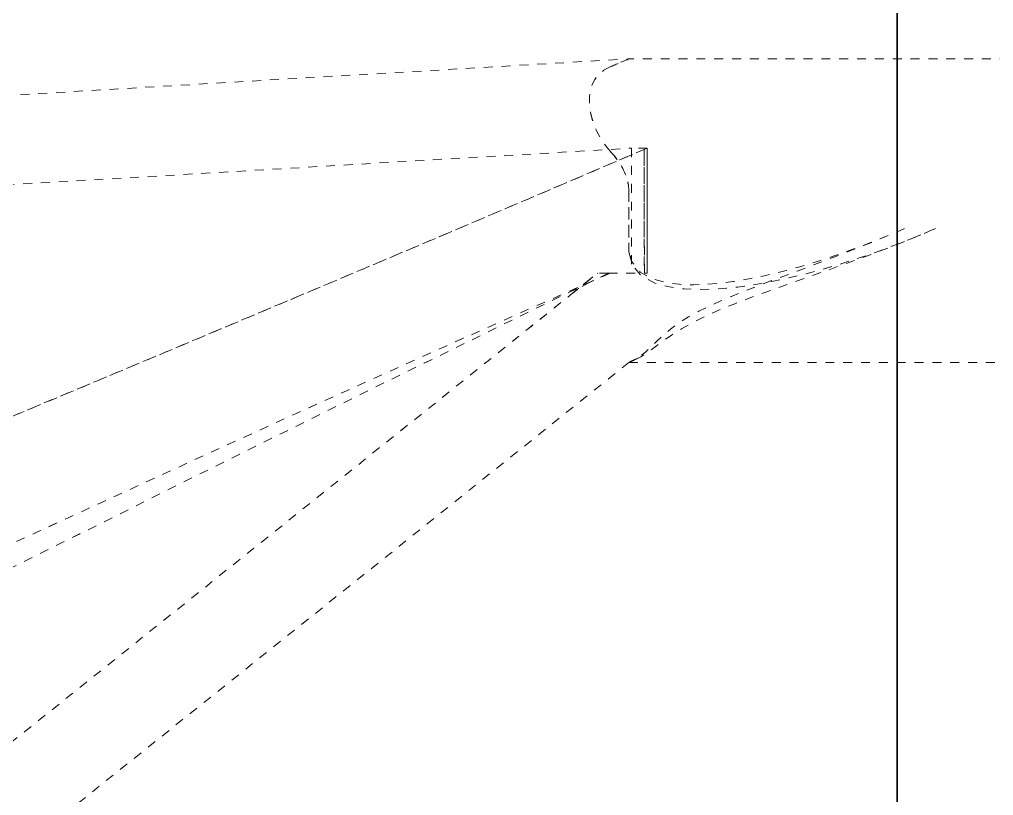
# Model space of a CAD drawing. Header units: millimetres. Extents: x -116965 to 323937, y 291661 to 566926.
# Drawn here: x -19346.23 to -19335.32, y 302520.99 to 302529.69 of the extents above; entities that cross this region are included whole.
import ezdxf

# ---------------------------------------------------------------- set-up
doc = ezdxf.new("R2010")
doc.units = ezdxf.units.MM
doc.linetypes.add('DASHED', pattern=[0.75, 0.5, -0.25])
doc.layers.add('Hidden Edges(Schneider)', color=7, linetype='DASHED', lineweight=18)
doc.layers.add('Sketch Geometry(Schneider)', color=7, linetype='Continuous', lineweight=35)

msp = doc.modelspace()

# ---------------------------------------------------------------- linework, layer by layer
at = {"layer": 'Hidden Edges(Schneider)', "ltscale": 0.070288}
for p, q in [((-19356.402811, 302528.244478), (-19339.402811, 302529.244478)), ((-19356.373424, 302527.244478), (-19339.373425, 302528.244478))]:
    msp.add_line(p, q, dxfattribs=at)
at = {"layer": 'Hidden Edges(Schneider)'}
for p, q in [((-19339.40285, 302529.244478), (-19339.402866, 302529.244478)), ((-19339.23142, 302528.230024), (-19339.231401, 302528.230033)), ((-19339.197906, 302528.244478), (-19339.197932, 302528.244478)), ((-19339.197927, 302528.244469), (-19339.197906, 302528.244478)), ((-19339.197906, 302528.244478), (-19339.197889, 302528.244478)), ((-19339.197904, 302528.244472), (-19339.197889, 302528.244478)), ((-19335.967475, 302527.344472), (-19335.96746, 302527.344478)), ((-19335.967475, 302527.344472), (-19335.96746, 302527.344478)), ((-19336.003562, 302527.328829), (-19336.003331, 302527.328929)), ((-19336.003537, 302527.328828), (-19336.003307, 302527.328928)), ((-19336.003466, 302527.328825), (-19336.003235, 302527.328925)), ((-19336.003304, 302527.328922), (-19336.003291, 302527.328927)), ((-19339.197931, 302526.844478), (-19339.197907, 302526.844478)), ((-19339.197906, 302526.844478), (-19339.197889, 302526.844478)), ((-19339.402866, 302525.844478), (-19339.40285, 302525.844478)), ((-19339.337742, 302525.876129), (-19339.337722, 302525.87614)), ((-19339.324229, 302525.879212), (-19339.32421, 302525.879221)), ((-19339.32199, 302525.880175), (-19339.321977, 302525.880182))]:
    msp.add_line(p, q, dxfattribs=at)
at = {"layer": 'Hidden Edges(Schneider)', "ltscale": 0.031577}
for p, q in [((-19339.40285, 302529.244478), (-19339.402826, 302529.244478)), ((-19339.402826, 302525.844478), (-19339.40285, 302525.844478))]:
    msp.add_line(p, q, dxfattribs=at)
at = {"layer": 'Hidden Edges(Schneider)', "ltscale": 0.131234}
msp.add_line((-19339.402826, 302529.244478), (-19339.402796, 302529.244478), dxfattribs=at)
at = {"layer": 'Hidden Edges(Schneider)', "ltscale": 0.078662}
for p, q in [((-19320.347504, 302529.244478), (-19339.402796, 302529.244478)), ((-19339.402796, 302525.844478), (-19320.347504, 302525.844478))]:
    msp.add_line(p, q, dxfattribs=at)
at = {"layer": 'Hidden Edges(Schneider)', "ltscale": 0.053641}
msp.add_line((-19339.197931, 302528.244478), (-19339.373489, 302528.244478), dxfattribs=at)
at = {"layer": 'Hidden Edges(Schneider)', "ltscale": 0.005687}
for p, q in [((-19339.373424, 302528.244478), (-19339.373424, 302526.844478)), ((-19339.198004, 302528.244478), (-19339.198004, 302526.844478)), ((-19339.197988, 302526.844478), (-19339.197988, 302528.244478)), ((-19339.197963, 302526.844478), (-19339.197963, 302528.244478)), ((-19339.197947, 302528.244478), (-19339.197947, 302526.844478)), ((-19339.197931, 302528.244478), (-19339.197931, 302526.844478)), ((-19339.197907, 302528.244478), (-19339.197907, 302526.844478)), ((-19339.19789, 302526.844478), (-19339.19789, 302528.244478))]:
    msp.add_line(p, q, dxfattribs=at)
at = {"layer": 'Hidden Edges(Schneider)', "ltscale": 5.07739e-05}
msp.add_line((-19339.231426, 302528.230033), (-19339.197931, 302528.244478), dxfattribs=at)
at = {"layer": 'Hidden Edges(Schneider)', "ltscale": 4.97122e-05}
for p, q in [((-19339.231246, 302528.230134), (-19339.197987, 302528.244478)), ((-19339.231221, 302528.230134), (-19339.197962, 302528.244478))]:
    msp.add_line(p, q, dxfattribs=at)
at = {"layer": 'Hidden Edges(Schneider)', "ltscale": 0.002486}
for p, q in [((-19339.402872, 302527.744478), (-19339.402872, 302527.118844)), ((-19339.402811, 302527.744478), (-19339.402811, 302527.118844)), ((-19339.402794, 302527.744478), (-19339.402794, 302527.118844)), ((-19339.402767, 302527.744478), (-19339.402767, 302527.118844))]:
    msp.add_line(p, q, dxfattribs=at)
at = {"layer": 'Hidden Edges(Schneider)', "ltscale": 0.00263}
for p, q in [((-19339.402854, 302527.084018), (-19339.402854, 302527.744478)), ((-19339.402828, 302527.084018), (-19339.402828, 302527.744478)), ((-19339.402749, 302527.084018), (-19339.402749, 302527.744478))]:
    msp.add_line(p, q, dxfattribs=at)
at = {"layer": 'Hidden Edges(Schneider)', "ltscale": 4.39481e-05}
msp.add_line((-19339.402811, 302527.084018), (-19339.402811, 302527.118844), dxfattribs=at)
at = {"layer": 'Hidden Edges(Schneider)', "ltscale": 0.050982}
msp.add_line((-19339.633173, 302526.844478), (-19339.753754, 302526.844478), dxfattribs=at)
at = {"layer": 'Hidden Edges(Schneider)', "ltscale": 0.001667}
msp.add_line((-19339.633173, 302526.844478), (-19339.230153, 302526.844478), dxfattribs=at)
at = {"layer": 'Hidden Edges(Schneider)', "ltscale": 3.31775e-05}
msp.add_line((-19339.230152, 302526.844478), (-19339.197931, 302526.844478), dxfattribs=at)
at = {"layer": 'Hidden Edges(Schneider)', "ltscale": 0.004038}
msp.add_line((-19339.80694, 302526.759155), (-19339.840511, 302526.743589), dxfattribs=at)
at = {"layer": 'Hidden Edges(Schneider)', "ltscale": 0.114311}
msp.add_line((-19339.40281, 302525.844478), (-19356.402811, 302512.244478), dxfattribs=at)
at = {"layer": 'Hidden Edges(Schneider)', "ltscale": 0.120386}
msp.add_line((-19339.402806, 302525.844461), (-19356.40281, 302512.244478), dxfattribs=at)
at = {"layer": 'Hidden Edges(Schneider)', "ltscale": 0.00028379}
msp.add_line((-19339.40282, 302525.844491), (-19339.322018, 302525.880182), dxfattribs=at)
at = {"layer": 'Hidden Edges(Schneider)', "ltscale": 0.000213713}
msp.add_line((-19339.402819, 302525.844501), (-19339.33782, 302525.876139), dxfattribs=at)
at = {"layer": 'Hidden Edges(Schneider)', "ltscale": 0.00028388}
msp.add_line((-19339.402814, 302525.844483), (-19339.321993, 302525.880182), dxfattribs=at)
at = {"layer": 'Hidden Edges(Schneider)', "ltscale": 0.000214015}
msp.add_line((-19339.402809, 302525.844471), (-19339.337747, 302525.876139), dxfattribs=at)
at = {"layer": 'Hidden Edges(Schneider)', "ltscale": 0.056323}
msp.add_line((-19339.402805, 302525.844473), (-19339.402809, 302525.844478), dxfattribs=at)
at = {"layer": 'Hidden Edges(Schneider)', "ltscale": 0.000284144}
msp.add_line((-19339.402797, 302525.844459), (-19339.32192, 302525.880183), dxfattribs=at)
at = {"layer": 'Hidden Edges(Schneider)', "ltscale": 0.002281, "flags": 128}
for points in [[(-19339.614704, 302529.153705), (-19339.599987, 302529.160226), (-19339.585603, 302529.166575), (-19339.571574, 302529.172741), (-19339.557927, 302529.178716), (-19339.544683, 302529.184491), (-19339.531865, 302529.190057), (-19339.519477, 302529.195413), (-19339.507523, 302529.200559), (-19339.496038, 302529.20548), (-19339.485056, 302529.210167), (-19339.474609, 302529.214607), (-19339.464731, 302529.218787), (-19339.455456, 302529.222698), (-19339.446816, 302529.226325), (-19339.438848, 302529.229658), (-19339.431581, 302529.232684), (-19339.425053, 302529.235392), (-19339.419293, 302529.237769), (-19339.414341, 302529.239803), (-19339.410249, 302529.241476), (-19339.407038, 302529.242784), (-19339.404723, 302529.243722), (-19339.403321, 302529.244289), (-19339.402849, 302529.244478)], [(-19339.614679, 302529.153705), (-19339.599962, 302529.160226), (-19339.585578, 302529.166575), (-19339.571549, 302529.172741), (-19339.557902, 302529.178716), (-19339.544658, 302529.184491), (-19339.531841, 302529.190057), (-19339.519452, 302529.195413), (-19339.507498, 302529.200559), (-19339.496013, 302529.20548), (-19339.485032, 302529.210167), (-19339.474584, 302529.214607), (-19339.464707, 302529.218787), (-19339.455432, 302529.222698), (-19339.446792, 302529.226325), (-19339.438824, 302529.229658), (-19339.431557, 302529.232684), (-19339.425029, 302529.235392), (-19339.419269, 302529.237769), (-19339.414317, 302529.239803), (-19339.410225, 302529.241476), (-19339.407014, 302529.242784), (-19339.404699, 302529.243722), (-19339.403297, 302529.244289), (-19339.402825, 302529.244478)], [(-19339.40281, 302529.244478), (-19339.403268, 302529.244294), (-19339.404629, 302529.243745), (-19339.406882, 302529.242831), (-19339.410012, 302529.241558), (-19339.414004, 302529.239926), (-19339.418822, 302529.237946), (-19339.424425, 302529.235635), (-19339.430776, 302529.233002), (-19339.437848, 302529.230059), (-19339.445608, 302529.226818), (-19339.454022, 302529.223289), (-19339.463058, 302529.219484), (-19339.472685, 302529.215413), (-19339.482871, 302529.211087), (-19339.493583, 302529.206518), (-19339.504791, 302529.201718), (-19339.516521, 302529.196672), (-19339.528838, 302529.191351), (-19339.541736, 302529.185756), (-19339.555207, 302529.179887), (-19339.569245, 302529.173746), (-19339.583839, 302529.167334), (-19339.598985, 302529.160651), (-19339.614676, 302529.153699)], [(-19339.614607, 302529.153705), (-19339.599889, 302529.160226), (-19339.585505, 302529.166575), (-19339.571477, 302529.172741), (-19339.55783, 302529.178716), (-19339.544586, 302529.184491), (-19339.531769, 302529.190057), (-19339.51938, 302529.195413), (-19339.507426, 302529.200559), (-19339.495942, 302529.20548), (-19339.48496, 302529.210167), (-19339.474513, 302529.214607), (-19339.464635, 302529.218787), (-19339.455361, 302529.222698), (-19339.446721, 302529.226325), (-19339.438753, 302529.229658), (-19339.431486, 302529.232684), (-19339.424958, 302529.235392), (-19339.419198, 302529.237769), (-19339.414246, 302529.239803), (-19339.410155, 302529.241476), (-19339.406944, 302529.242784), (-19339.404629, 302529.243722), (-19339.403227, 302529.244289), (-19339.402755, 302529.244478)]]:
    msp.add_lwpolyline(points, dxfattribs=at)
at = {"layer": 'Hidden Edges(Schneider)', "ltscale": 0.002282, "flags": 128}
for points in [[(-19339.402795, 302529.244478), (-19339.403252, 302529.244294), (-19339.404614, 302529.243744), (-19339.406867, 302529.242831), (-19339.409997, 302529.241557), (-19339.413991, 302529.239924), (-19339.418809, 302529.237945), (-19339.424414, 302529.235633), (-19339.430768, 302529.233), (-19339.43784, 302529.230057), (-19339.4456, 302529.226815), (-19339.454016, 302529.223285), (-19339.463052, 302529.219479), (-19339.472682, 302529.215407), (-19339.48287, 302529.211081), (-19339.493584, 302529.206512), (-19339.504792, 302529.20171), (-19339.516525, 302529.196663), (-19339.528844, 302529.191341), (-19339.541745, 302529.185745), (-19339.555218, 302529.179875), (-19339.569258, 302529.173733), (-19339.583856, 302529.167319), (-19339.599005, 302529.160635), (-19339.614698, 302529.153682)], [(-19339.402771, 302529.244478), (-19339.403229, 302529.244294), (-19339.40459, 302529.243744), (-19339.406843, 302529.242831), (-19339.409973, 302529.241557), (-19339.413967, 302529.239924), (-19339.418785, 302529.237945), (-19339.42439, 302529.235633), (-19339.430744, 302529.233), (-19339.437815, 302529.230057), (-19339.445576, 302529.226815), (-19339.453992, 302529.223285), (-19339.463028, 302529.219479), (-19339.472658, 302529.215407), (-19339.482845, 302529.211081), (-19339.49356, 302529.206512), (-19339.504768, 302529.20171), (-19339.5165, 302529.196663), (-19339.528819, 302529.191341), (-19339.54172, 302529.185745), (-19339.555193, 302529.179875), (-19339.569233, 302529.173733), (-19339.583832, 302529.167319), (-19339.598981, 302529.160635), (-19339.614673, 302529.153682)]]:
    msp.add_lwpolyline(points, dxfattribs=at)
at = {"layer": 'Hidden Edges(Schneider)', "ltscale": 0.005953, "flags": 128}
for points in [[(-19339.612436, 302528.209799), (-19339.650998, 302528.254449), (-19339.685983, 302528.300764), (-19339.717447, 302528.348478), (-19339.745437, 302528.397327), (-19339.770002, 302528.447046), (-19339.791092, 302528.497098), (-19339.808663, 302528.546947), (-19339.822792, 302528.596342), (-19339.833544, 302528.645034), (-19339.840995, 302528.692774), (-19339.845205, 302528.739267), (-19339.846204, 302528.784128), (-19339.84401, 302528.827212), (-19339.838643, 302528.868393), (-19339.830122, 302528.907549), (-19339.818466, 302528.944555), (-19339.803702, 302528.979255), (-19339.785857, 302529.011514), (-19339.764916, 302529.041327), (-19339.740871, 302529.0687), (-19339.713789, 302529.093574), (-19339.683751, 302529.115953), (-19339.650746, 302529.135951), (-19339.614771, 302529.153682)], [(-19339.612375, 302528.209799), (-19339.650937, 302528.254449), (-19339.685922, 302528.300764), (-19339.717386, 302528.348478), (-19339.745377, 302528.397327), (-19339.769941, 302528.447046), (-19339.791031, 302528.497098), (-19339.808603, 302528.546947), (-19339.822732, 302528.596342), (-19339.833484, 302528.645034), (-19339.840935, 302528.692774), (-19339.845145, 302528.739267), (-19339.846144, 302528.784128), (-19339.843951, 302528.827212), (-19339.838584, 302528.868393), (-19339.830063, 302528.907549), (-19339.818407, 302528.944555), (-19339.803644, 302528.979255), (-19339.785798, 302529.011514), (-19339.764858, 302529.041327), (-19339.740813, 302529.0687), (-19339.713731, 302529.093574), (-19339.683693, 302529.115953), (-19339.650689, 302529.135951), (-19339.614714, 302529.153682)], [(-19339.612358, 302528.209799), (-19339.65092, 302528.254449), (-19339.685906, 302528.300764), (-19339.71737, 302528.348478), (-19339.74536, 302528.397327), (-19339.769924, 302528.447046), (-19339.791015, 302528.497098), (-19339.808586, 302528.546947), (-19339.822715, 302528.596342), (-19339.833468, 302528.645034), (-19339.840918, 302528.692774), (-19339.845129, 302528.739267), (-19339.846128, 302528.784128), (-19339.843935, 302528.827212), (-19339.838568, 302528.868393), (-19339.830047, 302528.907549), (-19339.818391, 302528.944555), (-19339.803628, 302528.979255), (-19339.785782, 302529.011514), (-19339.764842, 302529.041327), (-19339.740797, 302529.0687), (-19339.713716, 302529.093574), (-19339.683677, 302529.115953), (-19339.650673, 302529.135951), (-19339.614698, 302529.153682)], [(-19339.612332, 302528.209799), (-19339.650893, 302528.254449), (-19339.685879, 302528.300764), (-19339.717343, 302528.348478), (-19339.745334, 302528.397327), (-19339.769898, 302528.447046), (-19339.790989, 302528.497098), (-19339.80856, 302528.546947), (-19339.822689, 302528.596342), (-19339.833442, 302528.645034), (-19339.840892, 302528.692774), (-19339.845103, 302528.739267), (-19339.846102, 302528.784128), (-19339.843909, 302528.827212), (-19339.838542, 302528.868393), (-19339.830021, 302528.907549), (-19339.818365, 302528.944555), (-19339.803602, 302528.979255), (-19339.785757, 302529.011514), (-19339.764817, 302529.041327), (-19339.740772, 302529.0687), (-19339.713691, 302529.093574), (-19339.683652, 302529.115953), (-19339.650648, 302529.135951), (-19339.614673, 302529.153682)]]:
    msp.add_lwpolyline(points, dxfattribs=at)
at = {"layer": 'Hidden Edges(Schneider)', "ltscale": 0.005951, "flags": 128}
for points in [[(-19339.614704, 302529.153705), (-19339.650672, 302529.135972), (-19339.683617, 302529.116005), (-19339.713551, 302529.093719), (-19339.740483, 302529.069027), (-19339.764427, 302529.041842), (-19339.785396, 302529.012079), (-19339.803309, 302528.979826), (-19339.818098, 302528.945236), (-19339.829761, 302528.908386), (-19339.838292, 302528.869355), (-19339.84369, 302528.82822), (-19339.845948, 302528.785062), (-19339.845047, 302528.740163), (-19339.840934, 302528.693811), (-19339.833551, 302528.646223), (-19339.822841, 302528.59762), (-19339.808748, 302528.548217), (-19339.791213, 302528.498248), (-19339.77022, 302528.448198), (-19339.745706, 302528.39844), (-19339.717599, 302528.349272), (-19339.685999, 302528.301262), (-19339.650944, 302528.254796), (-19339.612404, 302528.210114)], [(-19339.614679, 302529.153705), (-19339.650647, 302529.135972), (-19339.683592, 302529.116005), (-19339.713526, 302529.093719), (-19339.740457, 302529.069027), (-19339.764402, 302529.041842), (-19339.785371, 302529.012079), (-19339.803283, 302528.979826), (-19339.818072, 302528.945236), (-19339.829736, 302528.908386), (-19339.838267, 302528.869355), (-19339.843664, 302528.82822), (-19339.845922, 302528.785062), (-19339.845021, 302528.740163), (-19339.840908, 302528.693811), (-19339.833525, 302528.646223), (-19339.822815, 302528.59762), (-19339.808722, 302528.548217), (-19339.791186, 302528.498248), (-19339.770194, 302528.448198), (-19339.745679, 302528.39844), (-19339.717572, 302528.349272), (-19339.685972, 302528.301262), (-19339.650918, 302528.254796), (-19339.612377, 302528.210114)], [(-19339.614714, 302529.153682), (-19339.650677, 302529.135947), (-19339.683614, 302529.115979), (-19339.713543, 302529.093691), (-19339.74047, 302529.068997), (-19339.76441, 302529.041811), (-19339.785376, 302529.012047), (-19339.803282, 302528.979794), (-19339.818068, 302528.945203), (-19339.829727, 302528.908354), (-19339.838255, 302528.869323), (-19339.843651, 302528.828189), (-19339.845906, 302528.785032), (-19339.845002, 302528.740134), (-19339.840887, 302528.693784), (-19339.833503, 302528.646199), (-19339.822794, 302528.597597), (-19339.808698, 302528.548197), (-19339.791165, 302528.49823), (-19339.77017, 302528.448184), (-19339.745656, 302528.398429), (-19339.717551, 302528.349264), (-19339.685951, 302528.301257), (-19339.650901, 302528.254793), (-19339.612361, 302528.210114)], [(-19339.614671, 302529.153676), (-19339.650632, 302529.135941), (-19339.683569, 302529.115972), (-19339.713495, 302529.093683), (-19339.740419, 302529.068989), (-19339.764359, 302529.041802), (-19339.785323, 302529.012039), (-19339.803228, 302528.979785), (-19339.818012, 302528.945194), (-19339.82967, 302528.908345), (-19339.838198, 302528.869314), (-19339.843591, 302528.82818), (-19339.845846, 302528.785024), (-19339.844943, 302528.740126), (-19339.840827, 302528.693777), (-19339.833443, 302528.646192), (-19339.822731, 302528.597591), (-19339.808636, 302528.548192), (-19339.791102, 302528.498226), (-19339.770107, 302528.44818), (-19339.745595, 302528.398426), (-19339.717488, 302528.349262), (-19339.68589, 302528.301256), (-19339.650838, 302528.254793), (-19339.6123, 302528.210114)]]:
    msp.add_lwpolyline(points, dxfattribs=at)
at = {"layer": 'Hidden Edges(Schneider)', "ltscale": 0.079251, "flags": 128}
for points in [[(-19356.022892, 302521.09732), (-19355.390376, 302521.375501), (-19354.773502, 302521.64544), (-19354.169296, 302521.908528), (-19353.574762, 302522.166152), (-19352.986904, 302522.41969), (-19352.402719, 302522.670508), (-19351.819203, 302522.919968), (-19351.233345, 302523.169423), (-19350.642137, 302523.420225), (-19350.042565, 302523.673724), (-19349.431621, 302523.931274), (-19348.806293, 302524.194234), (-19348.163575, 302524.463975), (-19347.500467, 302524.741881), (-19346.806288, 302525.032569), (-19346.068017, 302525.341667), (-19345.290824, 302525.667225), (-19344.480316, 302526.007154), (-19343.642109, 302526.35937), (-19342.781813, 302526.721779), (-19341.905027, 302527.092252), (-19341.017339, 302527.468615), (-19340.124315, 302527.848638), (-19339.231499, 302528.230033)], [(-19339.231427, 302528.230039), (-19340.131317, 302527.845659), (-19341.039527, 302527.459275), (-19341.946724, 302527.074819), (-19342.843533, 302526.696134), (-19343.720563, 302526.326986), (-19344.568392, 302525.97107), (-19345.377584, 302525.632042), (-19346.138709, 302525.313546), (-19346.842349, 302525.019253), (-19347.480136, 302524.752459), (-19348.092855, 302524.495962), (-19348.705843, 302524.239016), (-19349.319349, 302523.981367), (-19349.933613, 302523.722756), (-19350.548878, 302523.462928), (-19351.165395, 302523.201629), (-19351.783305, 302522.938655), (-19352.397226, 302522.676184), (-19353.005315, 302522.414929), (-19353.609417, 302522.154045), (-19354.211381, 302521.892689), (-19354.813047, 302521.630014), (-19355.416263, 302521.365176), (-19356.022862, 302521.09732)], [(-19356.022853, 302521.09732), (-19355.390336, 302521.375501), (-19354.773461, 302521.64544), (-19354.169253, 302521.908528), (-19353.574718, 302522.166152), (-19352.986858, 302522.41969), (-19352.402673, 302522.670508), (-19351.819155, 302522.919968), (-19351.233296, 302523.169423), (-19350.642087, 302523.420225), (-19350.042514, 302523.673724), (-19349.431568, 302523.931274), (-19348.806239, 302524.194234), (-19348.16352, 302524.463975), (-19347.50041, 302524.741881), (-19346.806231, 302525.032569), (-19346.067958, 302525.341667), (-19345.290763, 302525.667225), (-19344.480254, 302526.007154), (-19343.642045, 302526.35937), (-19342.781747, 302526.721779), (-19341.90496, 302527.092252), (-19341.01727, 302527.468615), (-19340.124244, 302527.848638), (-19339.231426, 302528.230033)], [(-19339.231399, 302528.230027), (-19340.13129, 302527.845648), (-19341.039499, 302527.459264), (-19341.946695, 302527.074808), (-19342.843506, 302526.696125), (-19343.720535, 302526.326977), (-19344.568362, 302525.971062), (-19345.377553, 302525.632035), (-19346.13868, 302525.31354), (-19346.842318, 302525.019247), (-19347.480103, 302524.752454), (-19348.092821, 302524.495957), (-19348.70581, 302524.239012), (-19349.319315, 302523.981363), (-19349.93358, 302523.722753), (-19350.548846, 302523.462925), (-19351.165362, 302523.201626), (-19351.783272, 302522.938653), (-19352.397194, 302522.676182), (-19353.005284, 302522.414928), (-19353.609385, 302522.154044), (-19354.21135, 302521.892688), (-19354.813017, 302521.630014), (-19355.416233, 302521.365175), (-19356.022831, 302521.09732)]]:
    msp.add_lwpolyline(points, dxfattribs=at)
at = {"layer": 'Hidden Edges(Schneider)', "ltscale": 0.079252, "flags": 128}
for points in [[(-19339.231246, 302528.230134), (-19340.131142, 302527.845752), (-19341.039358, 302527.459363), (-19341.946564, 302527.074902), (-19342.843386, 302526.696212), (-19343.720429, 302526.327058), (-19344.568271, 302525.971135), (-19345.377479, 302525.6321), (-19346.13862, 302525.313597), (-19346.842276, 302525.019297), (-19347.480079, 302524.752496), (-19348.092802, 302524.495996), (-19348.705797, 302524.239048), (-19349.319307, 302523.981396), (-19349.933577, 302523.722783), (-19350.548849, 302523.462953), (-19351.16537, 302523.201651), (-19351.783286, 302522.938674), (-19352.397213, 302522.6762), (-19353.005309, 302522.414943), (-19353.609418, 302522.154056), (-19354.211386, 302521.892697), (-19354.813058, 302521.63002), (-19355.416281, 302521.365178), (-19356.022883, 302521.09732)], [(-19339.231221, 302528.230134), (-19340.131117, 302527.845752), (-19341.039335, 302527.459363), (-19341.946541, 302527.074902), (-19342.843364, 302526.696212), (-19343.720408, 302526.327058), (-19344.56825, 302525.971135), (-19345.377459, 302525.6321), (-19346.1386, 302525.313597), (-19346.842257, 302525.019297), (-19347.480059, 302524.752496), (-19348.092783, 302524.495996), (-19348.705778, 302524.239048), (-19349.319289, 302523.981396), (-19349.93356, 302523.722783), (-19350.548832, 302523.462953), (-19351.165353, 302523.201651), (-19351.78327, 302522.938674), (-19352.397197, 302522.6762), (-19353.005293, 302522.414943), (-19353.609403, 302522.154056), (-19354.211371, 302521.892697), (-19354.813044, 302521.63002), (-19355.416267, 302521.365178), (-19356.02287, 302521.09732)]]:
    msp.add_lwpolyline(points, dxfattribs=at)
at = {"layer": 'Hidden Edges(Schneider)', "ltscale": 0.002087, "flags": 128}
for points in [[(-19339.612436, 302528.209799), (-19339.5978, 302528.193635), (-19339.583485, 302528.177185), (-19339.569516, 302528.160451), (-19339.555921, 302528.143435), (-19339.542723, 302528.126138), (-19339.52995, 302528.108561), (-19339.517627, 302528.090706), (-19339.505775, 302528.072565), (-19339.494398, 302528.054103), (-19339.483526, 302528.035317), (-19339.47319, 302528.016212), (-19339.463429, 302527.996792), (-19339.454269, 302527.977058), (-19339.445748, 302527.957015), (-19339.4379, 302527.936666), (-19339.430752, 302527.916014), (-19339.424341, 302527.895063), (-19339.418712, 302527.873872), (-19339.413917, 302527.852566), (-19339.409971, 302527.831151), (-19339.406881, 302527.809632), (-19339.404662, 302527.788011), (-19339.403322, 302527.766292), (-19339.402871, 302527.744478)], [(-19339.612375, 302528.209799), (-19339.597738, 302528.193635), (-19339.583424, 302528.177185), (-19339.569455, 302528.160451), (-19339.55586, 302528.143435), (-19339.542661, 302528.126138), (-19339.529889, 302528.108561), (-19339.517565, 302528.090706), (-19339.505714, 302528.072565), (-19339.494336, 302528.054103), (-19339.483464, 302528.035317), (-19339.473129, 302528.016212), (-19339.463368, 302527.996792), (-19339.454208, 302527.977058), (-19339.445687, 302527.957015), (-19339.437838, 302527.936666), (-19339.43069, 302527.916014), (-19339.424279, 302527.895063), (-19339.41865, 302527.873872), (-19339.413856, 302527.852566), (-19339.40991, 302527.831151), (-19339.40682, 302527.809632), (-19339.4046, 302527.788011), (-19339.40326, 302527.766292), (-19339.40281, 302527.744478)], [(-19339.612358, 302528.209799), (-19339.597722, 302528.193635), (-19339.583407, 302528.177185), (-19339.569438, 302528.160451), (-19339.555843, 302528.143435), (-19339.542645, 302528.126138), (-19339.529872, 302528.108561), (-19339.517549, 302528.090706), (-19339.505697, 302528.072565), (-19339.494319, 302528.054103), (-19339.483448, 302528.035317), (-19339.473112, 302528.016212), (-19339.463351, 302527.996792), (-19339.454191, 302527.977058), (-19339.44567, 302527.957015), (-19339.437821, 302527.936666), (-19339.430674, 302527.916014), (-19339.424262, 302527.895063), (-19339.418633, 302527.873872), (-19339.413839, 302527.852566), (-19339.409893, 302527.831151), (-19339.406803, 302527.809632), (-19339.404583, 302527.788011), (-19339.403244, 302527.766292), (-19339.402793, 302527.744478)], [(-19339.612332, 302528.209799), (-19339.597695, 302528.193635), (-19339.58338, 302528.177185), (-19339.569411, 302528.160451), (-19339.555817, 302528.143435), (-19339.542618, 302528.126138), (-19339.529846, 302528.108561), (-19339.517522, 302528.090706), (-19339.50567, 302528.072565), (-19339.494293, 302528.054103), (-19339.483421, 302528.035317), (-19339.473085, 302528.016212), (-19339.463325, 302527.996792), (-19339.454165, 302527.977058), (-19339.445643, 302527.957015), (-19339.437795, 302527.936666), (-19339.430647, 302527.916014), (-19339.424236, 302527.895063), (-19339.418607, 302527.873872), (-19339.413812, 302527.852566), (-19339.409866, 302527.831151), (-19339.406776, 302527.809632), (-19339.404557, 302527.788011), (-19339.403217, 302527.766292), (-19339.402766, 302527.744478)]]:
    msp.add_lwpolyline(points, dxfattribs=at)
at = {"layer": 'Hidden Edges(Schneider)', "ltscale": 0.002088, "flags": 128}
for points in [[(-19339.402853, 302527.744478), (-19339.403299, 302527.76617), (-19339.40463, 302527.787822), (-19339.40684, 302527.80943), (-19339.409927, 302527.830989), (-19339.413885, 302527.852498), (-19339.418708, 302527.87394), (-19339.424337, 302527.895145), (-19339.430736, 302527.916061), (-19339.43787, 302527.936686), (-19339.445704, 302527.957014), (-19339.454211, 302527.977045), (-19339.463354, 302527.996773), (-19339.473103, 302528.016195), (-19339.483427, 302528.035309), (-19339.494291, 302528.05411), (-19339.505666, 302528.072595), (-19339.517518, 302528.090764), (-19339.529844, 302528.108649), (-19339.542621, 302528.126259), (-19339.555827, 302528.143591), (-19339.569434, 302528.160643), (-19339.583415, 302528.177416), (-19339.597748, 302528.193906), (-19339.612404, 302528.210114)], [(-19339.402827, 302527.744478), (-19339.403272, 302527.76617), (-19339.404603, 302527.787822), (-19339.406813, 302527.80943), (-19339.4099, 302527.830989), (-19339.413858, 302527.852498), (-19339.418681, 302527.87394), (-19339.42431, 302527.895145), (-19339.43071, 302527.916061), (-19339.437843, 302527.936686), (-19339.445678, 302527.957014), (-19339.454184, 302527.977045), (-19339.463328, 302527.996773), (-19339.473077, 302528.016195), (-19339.4834, 302528.035309), (-19339.494265, 302528.05411), (-19339.50564, 302528.072595), (-19339.517492, 302528.090764), (-19339.529818, 302528.108649), (-19339.542595, 302528.126259), (-19339.555801, 302528.143591), (-19339.569407, 302528.160643), (-19339.583388, 302528.177416), (-19339.597722, 302528.193906), (-19339.612377, 302528.210114)], [(-19339.40281, 302527.744478), (-19339.403256, 302527.76617), (-19339.404586, 302527.787822), (-19339.406796, 302527.80943), (-19339.409884, 302527.830989), (-19339.413841, 302527.852498), (-19339.418665, 302527.87394), (-19339.424294, 302527.895145), (-19339.430693, 302527.916061), (-19339.437826, 302527.936686), (-19339.445661, 302527.957014), (-19339.454168, 302527.977045), (-19339.463311, 302527.996773), (-19339.47306, 302528.016195), (-19339.483383, 302528.035309), (-19339.494248, 302528.05411), (-19339.505623, 302528.072595), (-19339.517475, 302528.090764), (-19339.529801, 302528.108649), (-19339.542578, 302528.126259), (-19339.555784, 302528.143591), (-19339.56939, 302528.160643), (-19339.583371, 302528.177416), (-19339.597705, 302528.193906), (-19339.612361, 302528.210114)], [(-19339.402748, 302527.744478), (-19339.403194, 302527.76617), (-19339.404525, 302527.787822), (-19339.406735, 302527.80943), (-19339.409822, 302527.830989), (-19339.41378, 302527.852498), (-19339.418603, 302527.87394), (-19339.424232, 302527.895145), (-19339.430631, 302527.916061), (-19339.437765, 302527.936686), (-19339.445599, 302527.957014), (-19339.454106, 302527.977045), (-19339.46325, 302527.996773), (-19339.472999, 302528.016195), (-19339.483322, 302528.035309), (-19339.494187, 302528.05411), (-19339.505562, 302528.072595), (-19339.517414, 302528.090764), (-19339.52974, 302528.108649), (-19339.542517, 302528.126259), (-19339.555723, 302528.143591), (-19339.569329, 302528.160643), (-19339.58331, 302528.177416), (-19339.597644, 302528.193906), (-19339.6123, 302528.210114)]]:
    msp.add_lwpolyline(points, dxfattribs=at)
at = {"layer": 'Hidden Edges(Schneider)', "ltscale": 0.005627, "flags": 128}
for points in [[(-19339.230226, 302526.844478), (-19339.230359, 302526.901755), (-19339.230488, 302526.959086), (-19339.230607, 302527.01647), (-19339.230721, 302527.07391), (-19339.230829, 302527.131404), (-19339.230926, 302527.188956), (-19339.231019, 302527.246566), (-19339.231105, 302527.304234), (-19339.231184, 302527.361962), (-19339.231255, 302527.419749), (-19339.23132, 302527.477599), (-19339.231377, 302527.535511), (-19339.231427, 302527.593486), (-19339.23147, 302527.651525), (-19339.231506, 302527.709629), (-19339.231534, 302527.767724), (-19339.231556, 302527.825748), (-19339.231568, 302527.883703), (-19339.231575, 302527.94159), (-19339.231573, 302527.999409), (-19339.231565, 302528.057161), (-19339.231551, 302528.114849), (-19339.231527, 302528.172473), (-19339.231499, 302528.230033)], [(-19339.231246, 302528.230134), (-19339.231291, 302528.172373), (-19339.231334, 302528.114581), (-19339.231372, 302528.056758), (-19339.231408, 302527.998903), (-19339.231439, 302527.941016), (-19339.231468, 302527.883097), (-19339.231492, 302527.825157), (-19339.231511, 302527.767243), (-19339.231527, 302527.709359), (-19339.231542, 302527.651506), (-19339.231551, 302527.593682), (-19339.231556, 302527.535888), (-19339.231558, 302527.478122), (-19339.231556, 302527.420385), (-19339.231551, 302527.362675), (-19339.231542, 302527.304993), (-19339.23153, 302527.247339), (-19339.231513, 302527.189711), (-19339.231494, 302527.132109), (-19339.23147, 302527.074532), (-19339.231444, 302527.016982), (-19339.231413, 302526.959456), (-19339.231377, 302526.901955), (-19339.231341, 302526.844478)], [(-19339.231221, 302528.230134), (-19339.231267, 302528.172373), (-19339.231309, 302528.114581), (-19339.231348, 302528.056758), (-19339.231383, 302527.998903), (-19339.231414, 302527.941016), (-19339.231443, 302527.883097), (-19339.231467, 302527.825157), (-19339.231486, 302527.767243), (-19339.231503, 302527.709359), (-19339.231517, 302527.651506), (-19339.231526, 302527.593682), (-19339.231531, 302527.535888), (-19339.231534, 302527.478122), (-19339.231531, 302527.420385), (-19339.231526, 302527.362675), (-19339.231517, 302527.304993), (-19339.231505, 302527.247339), (-19339.231488, 302527.189711), (-19339.231469, 302527.132109), (-19339.231445, 302527.074532), (-19339.231419, 302527.016982), (-19339.231388, 302526.959456), (-19339.231352, 302526.901955), (-19339.231317, 302526.844478)], [(-19339.231206, 302528.230134), (-19339.231251, 302528.172373), (-19339.231294, 302528.114581), (-19339.231332, 302528.056758), (-19339.231368, 302527.998903), (-19339.231399, 302527.941016), (-19339.231427, 302527.883097), (-19339.231451, 302527.825157), (-19339.23147, 302527.767243), (-19339.231487, 302527.709359), (-19339.231501, 302527.651506), (-19339.231511, 302527.593682), (-19339.231516, 302527.535888), (-19339.231518, 302527.478122), (-19339.231516, 302527.420385), (-19339.231511, 302527.362675), (-19339.231501, 302527.304993), (-19339.231489, 302527.247339), (-19339.231473, 302527.189711), (-19339.231454, 302527.132109), (-19339.23143, 302527.074532), (-19339.231404, 302527.016982), (-19339.231373, 302526.959456), (-19339.231337, 302526.901955), (-19339.231301, 302526.844478)], [(-19339.230168, 302526.844478), (-19339.230302, 302526.901755), (-19339.230431, 302526.959086), (-19339.23055, 302527.01647), (-19339.230664, 302527.07391), (-19339.230772, 302527.131404), (-19339.230869, 302527.188956), (-19339.230962, 302527.246566), (-19339.231048, 302527.304234), (-19339.231127, 302527.361962), (-19339.231198, 302527.419749), (-19339.231263, 302527.477599), (-19339.23132, 302527.535511), (-19339.23137, 302527.593486), (-19339.231413, 302527.651525), (-19339.231449, 302527.709629), (-19339.231477, 302527.767724), (-19339.231499, 302527.825748), (-19339.231511, 302527.883703), (-19339.231518, 302527.94159), (-19339.231516, 302527.999409), (-19339.231508, 302528.057161), (-19339.231494, 302528.114849), (-19339.23147, 302528.172473), (-19339.231442, 302528.230033)], [(-19339.230153, 302526.844478), (-19339.230286, 302526.901755), (-19339.230415, 302526.959086), (-19339.230534, 302527.01647), (-19339.230649, 302527.07391), (-19339.230756, 302527.131404), (-19339.230854, 302527.188956), (-19339.230947, 302527.246566), (-19339.231033, 302527.304234), (-19339.231111, 302527.361962), (-19339.231183, 302527.419749), (-19339.231247, 302527.477599), (-19339.231304, 302527.535511), (-19339.231354, 302527.593486), (-19339.231397, 302527.651525), (-19339.231433, 302527.709629), (-19339.231462, 302527.767724), (-19339.231483, 302527.825748), (-19339.231495, 302527.883703), (-19339.231502, 302527.94159), (-19339.2315, 302527.999409), (-19339.231493, 302528.057161), (-19339.231478, 302528.114849), (-19339.231455, 302528.172473), (-19339.231426, 302528.230033)], [(-19339.230128, 302526.844478), (-19339.230262, 302526.901755), (-19339.23039, 302526.959086), (-19339.23051, 302527.01647), (-19339.230624, 302527.07391), (-19339.230731, 302527.131404), (-19339.230829, 302527.188956), (-19339.230922, 302527.246566), (-19339.231008, 302527.304234), (-19339.231087, 302527.361962), (-19339.231158, 302527.419749), (-19339.231222, 302527.477599), (-19339.23128, 302527.535511), (-19339.23133, 302527.593486), (-19339.231373, 302527.651525), (-19339.231408, 302527.709629), (-19339.231437, 302527.767724), (-19339.231458, 302527.825748), (-19339.23147, 302527.883703), (-19339.231478, 302527.94159), (-19339.231475, 302527.999409), (-19339.231468, 302528.057161), (-19339.231454, 302528.114849), (-19339.23143, 302528.172473), (-19339.231401, 302528.230033)], [(-19339.231149, 302528.230134), (-19339.231194, 302528.172373), (-19339.231237, 302528.114581), (-19339.231275, 302528.056758), (-19339.231311, 302527.998903), (-19339.231342, 302527.941016), (-19339.23137, 302527.883097), (-19339.231394, 302527.825157), (-19339.231413, 302527.767243), (-19339.23143, 302527.709359), (-19339.231444, 302527.651506), (-19339.231454, 302527.593682), (-19339.231459, 302527.535888), (-19339.231461, 302527.478122), (-19339.231459, 302527.420385), (-19339.231454, 302527.362675), (-19339.231444, 302527.304993), (-19339.231432, 302527.247339), (-19339.231416, 302527.189711), (-19339.231397, 302527.132109), (-19339.231373, 302527.074532), (-19339.231346, 302527.016982), (-19339.231315, 302526.959456), (-19339.23128, 302526.901955), (-19339.231244, 302526.844478)]]:
    msp.add_lwpolyline(points, dxfattribs=at)
at = {"layer": 'Hidden Edges(Schneider)', "ltscale": 0.01389, "flags": 128}
for points in [[(-19336.314967, 302527.344478), (-19336.451421, 302527.285796), (-19336.587584, 302527.229488), (-19336.723232, 302527.175636), (-19336.858153, 302527.12432), (-19336.99213, 302527.075619), (-19337.124941, 302527.029614), (-19337.256372, 302526.986386), (-19337.386205, 302526.946014), (-19337.514224, 302526.908578), (-19337.640212, 302526.874159), (-19337.763948, 302526.842838), (-19337.885218, 302526.814694), (-19338.003805, 302526.789807), (-19338.11949, 302526.768258), (-19338.235071, 302526.749684), (-19338.369446, 302526.732266), (-19338.519924, 302526.718899), (-19338.679209, 302526.713286), (-19338.839994, 302526.719129), (-19338.994978, 302526.740129), (-19339.143326, 302526.78255), (-19339.276345, 302526.856864), (-19339.371038, 302526.972527), (-19339.402871, 302527.118844)], [(-19336.314905, 302527.344478), (-19336.451359, 302527.285796), (-19336.587523, 302527.229488), (-19336.723171, 302527.175636), (-19336.858092, 302527.12432), (-19336.992069, 302527.075619), (-19337.12488, 302527.029614), (-19337.256311, 302526.986386), (-19337.386144, 302526.946014), (-19337.514163, 302526.908578), (-19337.64015, 302526.874159), (-19337.763887, 302526.842838), (-19337.885156, 302526.814694), (-19338.003743, 302526.789807), (-19338.119429, 302526.768258), (-19338.235009, 302526.749684), (-19338.369384, 302526.732266), (-19338.519862, 302526.718899), (-19338.679147, 302526.713286), (-19338.839932, 302526.719129), (-19338.994916, 302526.740129), (-19339.143265, 302526.78255), (-19339.276283, 302526.856864), (-19339.370976, 302526.972527), (-19339.40281, 302527.118844)], [(-19336.314888, 302527.344478), (-19336.451343, 302527.285796), (-19336.587506, 302527.229488), (-19336.723154, 302527.175636), (-19336.858075, 302527.12432), (-19336.992052, 302527.075619), (-19337.124863, 302527.029614), (-19337.256294, 302526.986386), (-19337.386127, 302526.946014), (-19337.514146, 302526.908578), (-19337.640133, 302526.874159), (-19337.76387, 302526.842838), (-19337.885139, 302526.814694), (-19338.003726, 302526.789807), (-19338.119412, 302526.768258), (-19338.234992, 302526.749684), (-19338.369368, 302526.732266), (-19338.519845, 302526.718899), (-19338.679131, 302526.713286), (-19338.839915, 302526.719129), (-19338.994899, 302526.740129), (-19339.143248, 302526.78255), (-19339.276267, 302526.856864), (-19339.370959, 302526.972527), (-19339.402793, 302527.118844)], [(-19336.314862, 302527.344478), (-19336.451316, 302527.285796), (-19336.587479, 302527.229488), (-19336.723127, 302527.175636), (-19336.858048, 302527.12432), (-19336.992025, 302527.075619), (-19337.124836, 302527.029614), (-19337.256267, 302526.986386), (-19337.3861, 302526.946014), (-19337.514119, 302526.908578), (-19337.640107, 302526.874159), (-19337.763844, 302526.842838), (-19337.885113, 302526.814694), (-19338.0037, 302526.789807), (-19338.119385, 302526.768258), (-19338.234966, 302526.749684), (-19338.369341, 302526.732266), (-19338.519819, 302526.718899), (-19338.679104, 302526.713286), (-19338.839889, 302526.719129), (-19338.994873, 302526.740129), (-19339.143221, 302526.78255), (-19339.27624, 302526.856864), (-19339.370933, 302526.972527), (-19339.402766, 302527.118844)]]:
    msp.add_lwpolyline(points, dxfattribs=at)
at = {"layer": 'Hidden Edges(Schneider)', "ltscale": 0.015362, "flags": 128}
for points in [[(-19339.402853, 302527.084018), (-19339.365319, 302526.928064), (-19339.257592, 302526.808172), (-19339.11173, 302526.732793), (-19338.950118, 302526.689283), (-19338.785955, 302526.667641), (-19338.61946, 302526.660682), (-19338.45888, 302526.66439), (-19338.312713, 302526.674794), (-19338.18421, 302526.688577), (-19338.054231, 302526.706366), (-19337.920314, 302526.728315), (-19337.782775, 302526.754318), (-19337.641944, 302526.784271), (-19337.498137, 302526.818069), (-19337.351679, 302526.855607), (-19337.202894, 302526.896781), (-19337.052101, 302526.941485), (-19336.899625, 302526.989615), (-19336.74579, 302527.041067), (-19336.590918, 302527.095735), (-19336.435331, 302527.153515), (-19336.279351, 302527.214302), (-19336.123301, 302527.277991), (-19335.967504, 302527.344478)], [(-19339.402827, 302527.084018), (-19339.365292, 302526.928064), (-19339.257565, 302526.808172), (-19339.111703, 302526.732793), (-19338.950091, 302526.689283), (-19338.785928, 302526.667641), (-19338.619433, 302526.660682), (-19338.458854, 302526.66439), (-19338.312686, 302526.674794), (-19338.184183, 302526.688577), (-19338.054205, 302526.706366), (-19337.920287, 302526.728315), (-19337.782749, 302526.754318), (-19337.641917, 302526.784271), (-19337.49811, 302526.818069), (-19337.351652, 302526.855607), (-19337.202867, 302526.896781), (-19337.052074, 302526.941485), (-19336.899598, 302526.989615), (-19336.745764, 302527.041067), (-19336.590892, 302527.095735), (-19336.435304, 302527.153515), (-19336.279324, 302527.214302), (-19336.123274, 302527.277991), (-19335.967477, 302527.344478)], [(-19339.402748, 302527.084018), (-19339.365214, 302526.928064), (-19339.257487, 302526.808172), (-19339.111625, 302526.732793), (-19338.950013, 302526.689283), (-19338.78585, 302526.667641), (-19338.619355, 302526.660682), (-19338.458775, 302526.66439), (-19338.312608, 302526.674794), (-19338.184105, 302526.688577), (-19338.054127, 302526.706366), (-19337.920209, 302526.728315), (-19337.78267, 302526.754318), (-19337.641839, 302526.784271), (-19337.498032, 302526.818069), (-19337.351574, 302526.855607), (-19337.202789, 302526.896781), (-19337.051996, 302526.941485), (-19336.89952, 302526.989615), (-19336.745685, 302527.041067), (-19336.590813, 302527.095735), (-19336.435226, 302527.153515), (-19336.279246, 302527.214302), (-19336.123196, 302527.277991), (-19335.967399, 302527.344478)]]:
    msp.add_lwpolyline(points, dxfattribs=at)
at = {"layer": 'Hidden Edges(Schneider)', "ltscale": 0.015662, "flags": 128}
for points in [[(-19336.314967, 302527.344478), (-19336.491449, 302527.268664), (-19336.665144, 302527.196699), (-19336.838777, 302527.12697), (-19337.012086, 302527.059138), (-19337.183902, 302526.993225), (-19337.353055, 302526.929252), (-19337.518375, 302526.867244), (-19337.67869, 302526.807223), (-19337.832829, 302526.749211), (-19337.979624, 302526.693232), (-19338.117902, 302526.639307), (-19338.247635, 302526.586992), (-19338.375029, 302526.5331), (-19338.499285, 302526.476953), (-19338.61976, 302526.417515), (-19338.73463, 302526.354094), (-19338.841208, 302526.28676), (-19338.936851, 302526.216737), (-19339.020002, 302526.147004), (-19339.093403, 302526.078844), (-19339.158903, 302526.015452), (-19339.219545, 302525.959082), (-19339.278574, 302525.911746), (-19339.339232, 302525.875456)], [(-19336.314905, 302527.344478), (-19336.491388, 302527.268664), (-19336.665083, 302527.196699), (-19336.838716, 302527.12697), (-19337.012025, 302527.059138), (-19337.183841, 302526.993225), (-19337.352994, 302526.929252), (-19337.518314, 302526.867244), (-19337.678629, 302526.807223), (-19337.832769, 302526.749211), (-19337.979563, 302526.693232), (-19338.117841, 302526.639307), (-19338.247574, 302526.586992), (-19338.374968, 302526.5331), (-19338.499225, 302526.476953), (-19338.6197, 302526.417515), (-19338.73457, 302526.354094), (-19338.841148, 302526.28676), (-19338.936792, 302526.216737), (-19339.019943, 302526.147004), (-19339.093345, 302526.078844), (-19339.158846, 302526.015452), (-19339.219487, 302525.959082), (-19339.278517, 302525.911746), (-19339.339176, 302525.875456)], [(-19336.314888, 302527.344478), (-19336.491371, 302527.268664), (-19336.665066, 302527.196699), (-19336.838699, 302527.12697), (-19337.012008, 302527.059138), (-19337.183824, 302526.993225), (-19337.352977, 302526.929252), (-19337.518297, 302526.867244), (-19337.678612, 302526.807223), (-19337.832752, 302526.749211), (-19337.979546, 302526.693232), (-19338.117824, 302526.639307), (-19338.247557, 302526.586992), (-19338.374952, 302526.5331), (-19338.499208, 302526.476953), (-19338.619684, 302526.417515), (-19338.734554, 302526.354094), (-19338.841132, 302526.28676), (-19338.936776, 302526.216737), (-19339.019927, 302526.147004), (-19339.093329, 302526.078844), (-19339.15883, 302526.015452), (-19339.219472, 302525.959082), (-19339.278502, 302525.911746), (-19339.33916, 302525.875456)], [(-19336.314862, 302527.344478), (-19336.491344, 302527.268664), (-19336.665039, 302527.196699), (-19336.838672, 302527.12697), (-19337.011981, 302527.059138), (-19337.183797, 302526.993225), (-19337.352951, 302526.929252), (-19337.51827, 302526.867244), (-19337.678585, 302526.807223), (-19337.832725, 302526.749211), (-19337.97952, 302526.693232), (-19338.117798, 302526.639307), (-19338.247531, 302526.586992), (-19338.374925, 302526.5331), (-19338.499182, 302526.476953), (-19338.619658, 302526.417515), (-19338.734528, 302526.354094), (-19338.841106, 302526.28676), (-19338.93675, 302526.216737), (-19339.019901, 302526.147004), (-19339.093303, 302526.078844), (-19339.158805, 302526.015452), (-19339.219447, 302525.959082), (-19339.278477, 302525.911746), (-19339.339136, 302525.875456)]]:
    msp.add_lwpolyline(points, dxfattribs=at)
at = {"layer": 'Hidden Edges(Schneider)', "ltscale": 0.016651, "flags": 128}
for points in [[(-19339.324204, 302525.879212), (-19339.268574, 302525.90735), (-19339.212882, 302525.9422), (-19339.155464, 302525.982815), (-19339.094429, 302526.028467), (-19339.022064, 302526.082931), (-19338.931079, 302526.147186), (-19338.815859, 302526.220288), (-19338.678353, 302526.296951), (-19338.530639, 302526.369181), (-19338.376136, 302526.436949), (-19338.217245, 302526.50117), (-19338.054703, 302526.563156), (-19337.890478, 302526.623391), (-19337.724159, 302526.68303), (-19337.553638, 302526.743454), (-19337.380253, 302526.804629), (-19337.205344, 302526.866522), (-19337.030259, 302526.9291), (-19336.856297, 302526.992342), (-19336.680761, 302527.057568), (-19336.502488, 302527.125557), (-19336.3231, 302527.196146), (-19336.144224, 302527.269173), (-19335.967477, 302527.344478)], [(-19339.324133, 302525.879212), (-19339.268502, 302525.90735), (-19339.212809, 302525.9422), (-19339.155391, 302525.982815), (-19339.094355, 302526.028467), (-19339.02199, 302526.082931), (-19338.931004, 302526.147186), (-19338.815783, 302526.220288), (-19338.678277, 302526.296951), (-19338.530562, 302526.369181), (-19338.37606, 302526.436949), (-19338.217168, 302526.50117), (-19338.054626, 302526.563156), (-19337.890401, 302526.623391), (-19337.724082, 302526.68303), (-19337.55356, 302526.743454), (-19337.380175, 302526.804629), (-19337.205266, 302526.866522), (-19337.030181, 302526.9291), (-19336.856219, 302526.992342), (-19336.680683, 302527.057568), (-19336.50241, 302527.125557), (-19336.323022, 302527.196146), (-19336.144146, 302527.269173), (-19335.967399, 302527.344478)]]:
    msp.add_lwpolyline(points, dxfattribs=at)
at = {"layer": 'Hidden Edges(Schneider)', "ltscale": 0.079925, "flags": 128}
for points in [[(-19339.633245, 302526.844478), (-19340.591775, 302526.377262), (-19341.504778, 302525.930288), (-19342.375267, 302525.502341), (-19343.20625, 302525.092196), (-19344.000728, 302524.698622), (-19344.761707, 302524.320381), (-19345.492184, 302523.956225), (-19346.195153, 302523.604901), (-19346.87361, 302523.265151), (-19347.530548, 302522.935713), (-19348.168956, 302522.615327), (-19348.791825, 302522.302735), (-19349.402159, 302521.996688), (-19350.002954, 302521.695948), (-19350.597223, 302521.399289), (-19351.187978, 302521.1055), (-19351.778242, 302520.813379), (-19352.371036, 302520.521735), (-19352.969384, 302520.229375), (-19353.576306, 302519.935098), (-19354.194816, 302519.637692), (-19354.827909, 302519.335927), (-19355.478586, 302519.028557), (-19356.149814, 302518.71433)], [(-19339.633173, 302526.844478), (-19340.591705, 302526.377262), (-19341.50471, 302525.930288), (-19342.3752, 302525.502341), (-19343.206185, 302525.092196), (-19344.000665, 302524.698622), (-19344.761645, 302524.320381), (-19345.492124, 302523.956225), (-19346.195094, 302523.604901), (-19346.873553, 302523.265151), (-19347.530492, 302522.935713), (-19348.168901, 302522.615327), (-19348.791772, 302522.302735), (-19349.402107, 302521.996688), (-19350.002903, 302521.695948), (-19350.597174, 302521.399289), (-19351.18793, 302521.1055), (-19351.778195, 302520.813379), (-19352.37099, 302520.521735), (-19352.969339, 302520.229375), (-19353.576263, 302519.935098), (-19354.194773, 302519.637692), (-19354.827868, 302519.335927), (-19355.478546, 302519.028557), (-19356.149775, 302518.71433)], [(-19339.633149, 302526.844478), (-19340.591681, 302526.377262), (-19341.504687, 302525.930288), (-19342.375178, 302525.502341), (-19343.206163, 302525.092196), (-19344.000644, 302524.698622), (-19344.761624, 302524.320381), (-19345.492104, 302523.956225), (-19346.195074, 302523.604901), (-19346.873533, 302523.265151), (-19347.530473, 302522.935713), (-19348.168882, 302522.615327), (-19348.791754, 302522.302735), (-19349.402089, 302521.996688), (-19350.002886, 302521.695948), (-19350.597157, 302521.399289), (-19351.187913, 302521.1055), (-19351.778179, 302520.813379), (-19352.370974, 302520.521735), (-19352.969324, 302520.229375), (-19353.576248, 302519.935098), (-19354.194759, 302519.637692), (-19354.827854, 302519.335927), (-19355.478532, 302519.028557), (-19356.149762, 302518.71433)]]:
    msp.add_lwpolyline(points, dxfattribs=at)
at = {"layer": 'Hidden Edges(Schneider)', "ltscale": 0.078553, "flags": 128}
for points in [[(-19339.613766, 302526.844478), (-19340.563086, 302526.424168), (-19341.462239, 302526.023324), (-19342.314971, 302525.640642), (-19343.125038, 302525.274804), (-19343.896182, 302524.924477), (-19344.632139, 302524.588312), (-19345.336639, 302524.264943), (-19346.013402, 302523.952989), (-19346.666146, 302523.651053), (-19347.29858, 302523.357734), (-19347.914417, 302523.071623), (-19348.517368, 302522.79132), (-19349.111145, 302522.515431), (-19349.699476, 302522.242585), (-19350.286095, 302521.971435), (-19350.87475, 302521.700663), (-19351.469206, 302521.42898), (-19352.07323, 302521.155121), (-19352.690595, 302520.877828), (-19353.325072, 302520.595846), (-19353.98042, 302520.307902), (-19354.660392, 302520.012709), (-19355.368726, 302519.708962), (-19356.109139, 302519.395361)], [(-19339.613751, 302526.844478), (-19340.563071, 302526.424168), (-19341.462224, 302526.023324), (-19342.314957, 302525.640642), (-19343.125025, 302525.274804), (-19343.896168, 302524.924477), (-19344.632126, 302524.588312), (-19345.336626, 302524.264943), (-19346.013389, 302523.952989), (-19346.666134, 302523.651053), (-19347.298568, 302523.357734), (-19347.914406, 302523.071623), (-19348.517357, 302522.79132), (-19349.111133, 302522.515431), (-19349.699465, 302522.242585), (-19350.286084, 302521.971435), (-19350.874739, 302521.700663), (-19351.469196, 302521.42898), (-19352.073219, 302521.155121), (-19352.690585, 302520.877828), (-19353.325062, 302520.595846), (-19353.980411, 302520.307902), (-19354.660383, 302520.012709), (-19355.368717, 302519.708962), (-19356.109131, 302519.395361)], [(-19339.613694, 302526.844478), (-19340.563016, 302526.424168), (-19341.462171, 302526.023324), (-19342.314905, 302525.640642), (-19343.124973, 302525.274804), (-19343.896118, 302524.924477), (-19344.632077, 302524.588312), (-19345.336579, 302524.264943), (-19346.013343, 302523.952989), (-19346.666089, 302523.651053), (-19347.298523, 302523.357734), (-19347.914362, 302523.071623), (-19348.517314, 302522.79132), (-19349.111092, 302522.515431), (-19349.699424, 302522.242585), (-19350.286044, 302521.971435), (-19350.8747, 302521.700663), (-19351.469158, 302521.42898), (-19352.073182, 302521.155121), (-19352.690549, 302520.877828), (-19353.325027, 302520.595846), (-19353.980377, 302520.307902), (-19354.66035, 302520.012709), (-19355.368686, 302519.708962), (-19356.1091, 302519.395361)]]:
    msp.add_lwpolyline(points, dxfattribs=at)
at = {"layer": 'Hidden Edges(Schneider)', "ltscale": 0.056165, "flags": 128}
msp.add_lwpolyline([(-19339.806957, 302526.759179), (-19339.909344, 302526.706772), (-19339.978665, 302526.662035), (-19340.016714, 302526.633861), (-19340.025226, 302526.627166), (-19340.026808, 302526.625905), (-19340.025489, 302526.626959), (-19340.023375, 302526.628652), (-19340.002475, 302526.645371), (-19339.920273, 302526.711133), (-19339.753592, 302526.844478)], dxfattribs=at)
at = {"layer": 'Hidden Edges(Schneider)', "ltscale": 0.056103, "flags": 128}
msp.add_lwpolyline([(-19339.806964, 302526.759187), (-19339.909231, 302526.70685), (-19339.978502, 302526.662159), (-19340.016529, 302526.634009), (-19340.024956, 302526.627383), (-19340.026205, 302526.626387), (-19340.023059, 302526.628902), (-19340.019387, 302526.631841), (-19340.000869, 302526.646654), (-19339.919416, 302526.711818), (-19339.753591, 302526.844478)], dxfattribs=at)
at = {"layer": 'Hidden Edges(Schneider)', "ltscale": 0.051934, "flags": 128}
msp.add_lwpolyline([(-19339.840524, 302526.74362), (-19339.927301, 302526.696036), (-19339.985822, 302526.65697), (-19340.018085, 302526.632804), (-19340.025102, 302526.627271), (-19340.025816, 302526.6267), (-19340.019797, 302526.631516), (-19340.012122, 302526.637655), (-19339.983833, 302526.660287), (-19339.907587, 302526.721283), (-19339.753595, 302526.844478)], dxfattribs=at)
at = {"layer": 'Hidden Edges(Schneider)', "ltscale": 0.118475, "flags": 128}
msp.add_lwpolyline([(-19339.840512, 302526.74359), (-19339.950206, 302526.681451), (-19340.010519, 302526.638644), (-19340.024104, 302526.628053), (-19340.027095, 302526.625674), (-19340.028472, 302526.624574), (-19340.031118, 302526.622456), (-19340.070484, 302526.590964), (-19340.126543, 302526.546116), (-19340.193115, 302526.492858), (-19340.354205, 302526.363988), (-19340.546568, 302526.210096), (-19340.76303, 302526.036927), (-19340.996409, 302525.850224), (-19341.4852, 302525.459191), (-19341.726253, 302525.266347), (-19341.955507, 302525.082945), (-19343.604894, 302523.763436), (-19356.753586, 302513.244482)], dxfattribs=at)
at = {"layer": 'Hidden Edges(Schneider)', "ltscale": 0.176993, "flags": 128}
msp.add_lwpolyline([(-19339.840509, 302526.74358), (-19339.950197, 302526.681447), (-19340.010563, 302526.638603), (-19340.024265, 302526.627923), (-19340.027341, 302526.625475), (-19340.030008, 302526.623343), (-19340.036124, 302526.61845), (-19340.065056, 302526.595305), (-19340.109078, 302526.560087), (-19340.292284, 302526.413523), (-19340.485506, 302526.258946), (-19340.686908, 302526.097824), (-19341.106922, 302525.761813), (-19341.537651, 302525.417228), (-19341.964428, 302525.075809), (-19343.609461, 302523.759782), (-19356.753586, 302513.244482)], dxfattribs=at)
at = {"layer": 'Hidden Edges(Schneider)', "ltscale": 0.001198, "flags": 128}
for points in [[(-19339.402865, 302525.844478), (-19339.402748, 302525.844536), (-19339.402397, 302525.844711), (-19339.401811, 302525.845001), (-19339.400996, 302525.845406), (-19339.399949, 302525.845925), (-19339.398674, 302525.846555), (-19339.397169, 302525.847298), (-19339.395441, 302525.848151), (-19339.393486, 302525.849113), (-19339.391307, 302525.850184), (-19339.388908, 302525.851362), (-19339.386286, 302525.852646), (-19339.383446, 302525.854035), (-19339.38039, 302525.855528), (-19339.377126, 302525.85712), (-19339.373662, 302525.858806), (-19339.370002, 302525.860585), (-19339.366152, 302525.862454), (-19339.362113, 302525.864411), (-19339.35789, 302525.866456), (-19339.353487, 302525.868584), (-19339.348907, 302525.870795), (-19339.344153, 302525.873086), (-19339.339232, 302525.875456)], [(-19339.40281, 302525.844478), (-19339.402693, 302525.844536), (-19339.402342, 302525.844711), (-19339.401756, 302525.845001), (-19339.400941, 302525.845406), (-19339.399894, 302525.845925), (-19339.398618, 302525.846555), (-19339.397114, 302525.847298), (-19339.395385, 302525.848151), (-19339.39343, 302525.849113), (-19339.391251, 302525.850184), (-19339.388853, 302525.851362), (-19339.38623, 302525.852646), (-19339.383391, 302525.854035), (-19339.380334, 302525.855528), (-19339.37707, 302525.85712), (-19339.373606, 302525.858806), (-19339.369946, 302525.860585), (-19339.366096, 302525.862454), (-19339.362057, 302525.864411), (-19339.357834, 302525.866456), (-19339.353431, 302525.868584), (-19339.348851, 302525.870795), (-19339.344097, 302525.873086), (-19339.339176, 302525.875456)], [(-19339.402795, 302525.844478), (-19339.402678, 302525.844536), (-19339.402327, 302525.844711), (-19339.401741, 302525.845001), (-19339.400925, 302525.845406), (-19339.399879, 302525.845925), (-19339.398603, 302525.846555), (-19339.397099, 302525.847298), (-19339.39537, 302525.848151), (-19339.393415, 302525.849113), (-19339.391236, 302525.850184), (-19339.388838, 302525.851362), (-19339.386215, 302525.852646), (-19339.383375, 302525.854035), (-19339.380319, 302525.855528), (-19339.377055, 302525.85712), (-19339.373591, 302525.858806), (-19339.369931, 302525.860585), (-19339.36608, 302525.862454), (-19339.362042, 302525.864411), (-19339.357819, 302525.866456), (-19339.353416, 302525.868584), (-19339.348835, 302525.870795), (-19339.344081, 302525.873086), (-19339.33916, 302525.875456)], [(-19339.402771, 302525.844478), (-19339.402654, 302525.844536), (-19339.402304, 302525.844711), (-19339.401717, 302525.845001), (-19339.400902, 302525.845406), (-19339.399855, 302525.845925), (-19339.398579, 302525.846555), (-19339.397075, 302525.847298), (-19339.395346, 302525.848151), (-19339.393391, 302525.849113), (-19339.391212, 302525.850184), (-19339.388813, 302525.851362), (-19339.386191, 302525.852646), (-19339.383351, 302525.854035), (-19339.380295, 302525.855528), (-19339.377031, 302525.85712), (-19339.373566, 302525.858806), (-19339.369907, 302525.860585), (-19339.366056, 302525.862454), (-19339.362017, 302525.864411), (-19339.357795, 302525.866456), (-19339.353391, 302525.868584), (-19339.348811, 302525.870795), (-19339.344057, 302525.873086), (-19339.339136, 302525.875456)]]:
    msp.add_lwpolyline(points, dxfattribs=at)
at = {"layer": 'Hidden Edges(Schneider)', "ltscale": 0.001288, "flags": 128}
for points in [[(-19339.324229, 302525.879212), (-19339.330468, 302525.876491), (-19339.336474, 302525.873868), (-19339.342241, 302525.871345), (-19339.347768, 302525.868922), (-19339.353051, 302525.866603), (-19339.358089, 302525.864389), (-19339.362874, 302525.862282), (-19339.367406, 302525.860283), (-19339.371681, 302525.858394), (-19339.375696, 302525.856617), (-19339.379446, 302525.854954), (-19339.382929, 302525.853406), (-19339.386141, 302525.851976), (-19339.389071, 302525.850669), (-19339.391712, 302525.849489), (-19339.39407, 302525.848434), (-19339.396142, 302525.847504), (-19339.397933, 302525.846699), (-19339.399444, 302525.846018), (-19339.400674, 302525.845463), (-19339.40163, 302525.845031), (-19339.40231, 302525.844723), (-19339.402715, 302525.844538), (-19339.402851, 302525.844477)], [(-19339.324204, 302525.879212), (-19339.330444, 302525.876491), (-19339.336449, 302525.873868), (-19339.342217, 302525.871345), (-19339.347743, 302525.868922), (-19339.353027, 302525.866603), (-19339.358064, 302525.864389), (-19339.362849, 302525.862282), (-19339.367382, 302525.860283), (-19339.371657, 302525.858394), (-19339.375672, 302525.856617), (-19339.379422, 302525.854954), (-19339.382905, 302525.853406), (-19339.386117, 302525.851976), (-19339.389047, 302525.850669), (-19339.391688, 302525.849489), (-19339.394046, 302525.848434), (-19339.396118, 302525.847504), (-19339.397909, 302525.846699), (-19339.39942, 302525.846018), (-19339.40065, 302525.845463), (-19339.401607, 302525.845031), (-19339.402286, 302525.844723), (-19339.402691, 302525.844538), (-19339.402827, 302525.844477)], [(-19339.324189, 302525.879212), (-19339.330428, 302525.876491), (-19339.336434, 302525.873868), (-19339.342201, 302525.871345), (-19339.347728, 302525.868922), (-19339.353011, 302525.866603), (-19339.358049, 302525.864389), (-19339.362834, 302525.862282), (-19339.367367, 302525.860283), (-19339.371641, 302525.858394), (-19339.375656, 302525.856617), (-19339.379407, 302525.854954), (-19339.38289, 302525.853406), (-19339.386101, 302525.851976), (-19339.389032, 302525.850669), (-19339.391673, 302525.849489), (-19339.394031, 302525.848434), (-19339.396103, 302525.847504), (-19339.397894, 302525.846699), (-19339.399405, 302525.846018), (-19339.400635, 302525.845463), (-19339.401592, 302525.845031), (-19339.402271, 302525.844723), (-19339.402676, 302525.844538), (-19339.402812, 302525.844477)], [(-19339.324133, 302525.879212), (-19339.330372, 302525.876491), (-19339.336378, 302525.873868), (-19339.342145, 302525.871345), (-19339.347672, 302525.868922), (-19339.352955, 302525.866603), (-19339.357993, 302525.864389), (-19339.362778, 302525.862282), (-19339.367311, 302525.860283), (-19339.371586, 302525.858394), (-19339.375601, 302525.856617), (-19339.379351, 302525.854954), (-19339.382834, 302525.853406), (-19339.386046, 302525.851976), (-19339.388976, 302525.850669), (-19339.391618, 302525.849489), (-19339.393976, 302525.848434), (-19339.396048, 302525.847504), (-19339.397838, 302525.846699), (-19339.39935, 302525.846018), (-19339.40058, 302525.845463), (-19339.401536, 302525.845031), (-19339.402216, 302525.844723), (-19339.402621, 302525.844538), (-19339.402757, 302525.844477)]]:
    msp.add_lwpolyline(points, dxfattribs=at)
at = {"layer": 'Sketch Geometry(Schneider)'}
msp.add_line((-19336.397195, 302461.644408), (-19336.397195, 302549.851319), dxfattribs=at)

doc.saveas('drawing.dxf')
